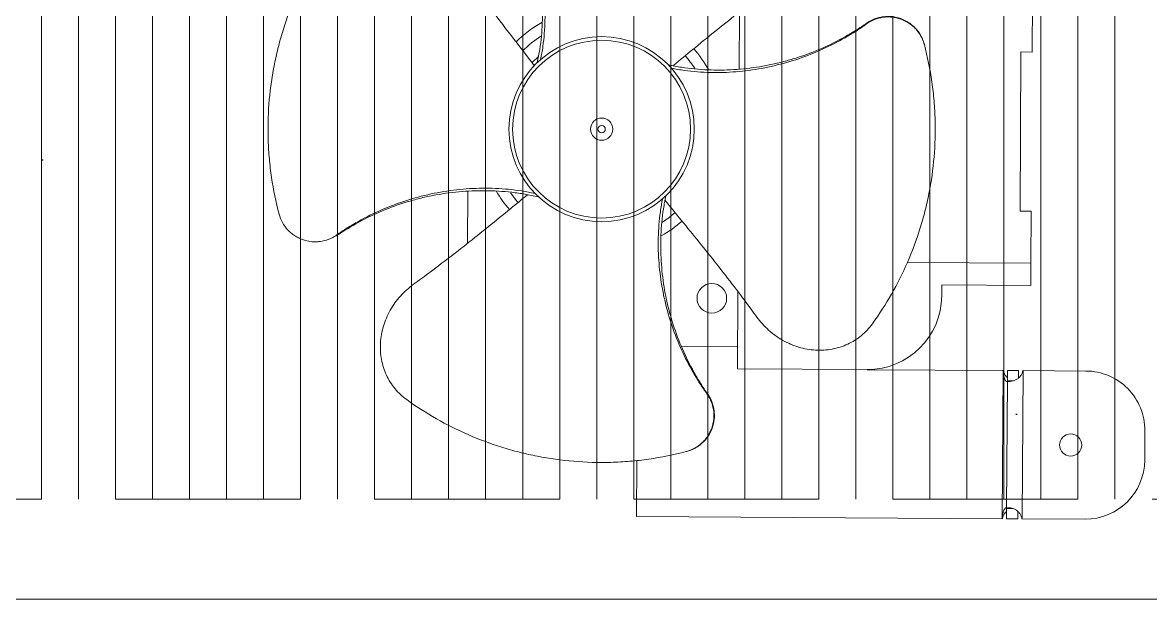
# Model space of a CAD drawing. Header units: millimetres. Extents: x 12325263 to 13848842, y -1463133 to 573208.
# Drawn here: x 12567451.4 to 12567603.7, y -834844.8 to -834764 of the extents above; entities that cross this region are included whole.
import ezdxf
from ezdxf.xclip import XClip

# ---------------------------------------------------------------- set-up
doc = ezdxf.new("R2010")
doc.units = ezdxf.units.MM
doc.header["$LTSCALE"] = 1000
doc.header["$XCLIPFRAME"] = 0
for name, pattern in [('DASH', [0.35, 0.25, -0.1]), ('DASH_2_167774853', [81.6, 40.8, -40.8]), ('HIDDEN', [9.524999999999999, 6.35, -3.175])]:
    doc.linetypes.add(name, pattern=pattern)
for name, color, linetype in [('fur202301', 252, 'Continuous'), ('WALL', 5, 'Continuous'), ('WALL-SHATCH', 8, 'Continuous'), ('建筑-楼板开洞', 251, 'Continuous')]:
    doc.layers.add(name, color=color, linetype=linetype)

# ---------------------------------------------------------------- blocks, each defined once
blk = doc.blocks.new('adgshg13-A$C7F010FC0')
at = {"layer": 'WALL-SHATCH'}
h = blk.add_hatch(color=256, dxfattribs=at)
h.dxf.hatch_style = 1
h.paths.add_polyline_path([(-60384.17120504379, -16880.89509773254), (-763.1647881269455, 197.4793643951416), (12587.61850607395, -13153.30393266678), (12587.61850607395, -157996.0197629929), (-162964.8506313562, -188820.4315237999), (-171262.3814957142, -180522.900662899), (-171262.3814957142, -31310.89849328995), (-150707.1909123659, -10755.70791006088), (-131860.0775495768, -7980.895098209381), (-99162.38149428368, -7980.895098209381), (-99162.38149428368, -4980.895097732544), (-76620.42811572552, -4980.895097732544), (-70107.65229141712, -16880.89509773254)], flags=16)
h.paths.add_polyline_path([(-60091.22944009304, -16380.89510011673), (-646.8769880533218, 646.876989364624), (12987.61850607395, -12987.61850786209), (12987.61850607395, -158331.9049158096), (-163100.5840539932, -189250.3835258484), (-171662.3814958334, -180688.5860877037), (-171662.3814958334, -31145.21306848526), (-150777.8961598873, -10260.7277340889), (-131896.6870943308, -7480.895098209381), (-99562.38149428368, -7480.895098209381), (-99562.38149428368, -4580.895097732544), (-76365.55243730545, -4580.895097732544), (-69907.50581622124, -16380.89510774612)])
blk = doc.blocks.new('A$C4C7A72D3')
at = {"layer": 'WALL', "color": 1}
blk.add_blockref('adgshg13-A$C7F010FC0', (210433.0120974779, 205503.5692701337), dxfattribs=at)
blk = doc.blocks.new('asdgagA$C738B0E02')
at = {"color": 250, "linetype": 'DASH_2_167774853', "lineweight": 0, "ltscale": 0.1}
for p, q in [((56.77200224531407, 100.0000016638369), (56.77200224531407, 1.663836883381009e-06)), ((61.77200224531407, 100.0000016638369), (61.77200224531407, 1.663836883381009e-06)), ((66.77200224531407, 100.0000016638369), (66.77200224531407, 1.663836883381009e-06)), ((71.77200224531407, 100.0000016638369), (71.77200224531407, 1.663836883381009e-06)), ((76.77200224531407, 100.0000016638369), (76.77200224531407, 1.663836883381009e-06)), ((81.77200224531407, 100.0000016638369), (81.77200224531407, 1.663836883381009e-06)), ((86.77200224531407, 100.0000016638369), (86.77200224531407, 1.663836883381009e-06)), ((91.77200224531407, 100.0000016638369), (91.77200224531407, 1.663836883381009e-06)), ((96.77200224531407, 100.0000016638369), (96.77200224531407, 1.663836883381009e-06)), ((101.7720022453141, 100.0000016638369), (101.7720022453141, 1.663836883381009e-06)), ((106.7720022453141, 100.0000016638369), (106.7720022453141, 1.663836883381009e-06)), ((111.7720022453141, 100.0000016638369), (111.7720022453141, 1.663836883381009e-06)), ((116.7720022453141, 100.0000016638369), (116.7720022453141, 1.663836883381009e-06)), ((121.7720022453141, 100.0000016638369), (121.7720022453141, 1.663836883381009e-06)), ((126.7720022453141, 100.0000016638369), (126.7720022453141, 1.663836883381009e-06)), ((131.7720022453141, 100.0000016638369), (131.7720022453141, 1.663836883381009e-06)), ((136.7720022453141, 100.0000016638369), (136.7720022453141, 1.663836883381009e-06)), ((141.7720022453141, 100.0000016638369), (141.7720022453141, 1.663836883381009e-06)), ((146.7720022453141, 100.0000016638369), (146.7720022453141, 1.663836883381009e-06)), ((151.7720022453141, 100.0000016638369), (151.7720022453141, 1.663836883381009e-06)), ((156.7720022453141, 100.0000016638369), (156.7720022453141, 1.663836883381009e-06)), ((161.7720022453141, 100.0000016638369), (161.7720022453141, 1.663836883381009e-06)), ((166.7720022453141, 100.0000016638369), (166.7720022453141, 1.663836883381009e-06)), ((171.7720022453141, 100.0000016638369), (171.7720022453141, 1.663836883381009e-06)), ((176.7720022453141, 100.0000016638369), (176.7720022453141, 1.663836883381009e-06)), ((181.7720022453141, 100.0000016638369), (181.7720022453141, 1.663836883381009e-06)), ((186.7720022453141, 100.0000016638369), (186.7720022453141, 1.663836883381009e-06)), ((191.7720022453141, 100.0000016638369), (191.7720022453141, 1.663836883381009e-06)), ((196.7720022453141, 100.0000016638369), (196.7720022453141, 1.663836883381009e-06)), ((201.7720022453141, 100.0000016638369), (201.7720022453141, 1.663836883381009e-06))]:
    blk.add_line(p, q, dxfattribs=at)
at = {"color": 250, "linetype": 'DASH', "lineweight": 0, "ltscale": 0.1}
blk.add_line((26.77200224531407, 1.663836883381009e-06), (436.7720022453141, 1.663844159338623e-06), dxfattribs=at)
blk = doc.blocks.new('asdgag风机')
at = {"color": 18, "linetype": 'Continuous', "lineweight": 0, "true_color": 0x000000}
for p, q in [((11801.55339568974, 5697.216264381418), (11797.54833372303, 5697.216265872088)), ((11789.53820820692, 5689.206144923257), (11789.53820592547, 5680.715990514444)), ((11809.56351249541, 5680.71598305339), (11809.56351477687, 5689.206137462202)), ((11789.53820592547, 5680.715990514444), (11809.56351249541, 5680.71598305339)), ((11821.09733799213, 5669.668014236597), (11821.09733799213, 5681.683196623278)), ((11821.09733799213, 5681.683196623278), (11824.10113265626, 5681.683196623278)), ((11824.10113265626, 5664.96447163401), (11824.10113265626, 5681.683196623278)), ((11824.10113265626, 5681.683196623278), (11831.10999029187, 5681.683196623278)), ((11831.10999029187, 5681.683196623278), (11831.10999029187, 5680.181299291189)), ((11852.63719595345, 5681.683196623278), (11859.646053589, 5681.683196623278)), ((11852.63719595345, 5681.683196623278), (11852.63719595345, 5680.181299291189)), ((11789.53820560052, 5678.613336619775), (11789.53820569436, 5680.115234389948)), ((11790.91471754191, 5678.613334404334), (11790.91471799822, 5679.482360627143)), ((11808.18700037041, 5679.415597797984), (11808.18699929659, 5678.613331371961)), ((11809.56351263675, 5678.613329159767), (11809.56351226436, 5680.115226928843)), ((11852.63719595345, 5680.181299291189), (11831.10999029187, 5680.181299291189)), ((11789.53820538704, 5678.012573035271), (11809.56351240565, 5678.012573035271)), ((11790.91471754191, 5678.613334404334), (11808.18699929659, 5678.613331371961)), ((11809.56351240565, 5678.012573035271), (11809.56351135629, 5678.021726488216)), ((11821.09733799213, 5669.668014236597), (11819.59543879504, 5669.668014236597)), ((11809.58278742778, 5659.655359139324), (11809.58278742778, 5642.133217381654)), ((11819.99981972713, 5642.133217381654), (11809.58278742778, 5642.133217381654)), ((11812.58658209196, 5634.59438025165), (11812.58658209196, 5642.133217381654)), ((11857.80643982269, 5642.133217381654), (11850.13148831637, 5642.133217381654)), ((11826.33367624222, 5605.587032804207), (11833.33863882101, 5605.587032804207))]:
    blk.add_line(p, q, dxfattribs=at)
at = {"color": 18, "lineweight": 0, "true_color": 0x000000}
for p, q in [((11789.53820538704, 5628.639247120731), (11789.53820538704, 5678.021733962297)), ((11809.56351240565, 5678.012573035271), (11809.56351240565, 5659.655360691035)), ((11789.53820538704, 5628.639247120731), (11797.09827943855, 5628.639247120731))]:
    blk.add_line(p, q, dxfattribs=at)
at = {"color": 18, "linetype": 'Continuous', "lineweight": 0, "true_color": 0x000000, "flags": 128}
for points in [[(11789.53820587699, 5680.683949690396), (11789.53820623055, 5680.687955726746), (11789.53820611782, 5680.691961761946), (11789.53820602272, 5680.695960337192), (11789.53820590999, 5680.699966372443), (11789.53820626355, 5680.703972408791), (11789.53820615087, 5680.707978443993), (11789.53820603814, 5680.711984479244), (11789.53820592547, 5680.715990514444)], [(11809.56351249541, 5680.71598305339), (11809.56351259051, 5680.711984478145), (11809.56351270324, 5680.707978442896), (11809.56351281592, 5680.703972407694), (11809.56351292865, 5680.699966372442), (11809.56351304133, 5680.695960337192), (11809.56351315406, 5680.691954301992), (11809.56351326674, 5680.687948266741), (11809.56351337946, 5680.68394223154)], [(11790.54312427943, 5680.115229568457), (11790.5336612326, 5680.11522965475), (11790.36082914167, 5680.115232784668), (11790.17075320181, 5680.115232590288), (11789.96741753025, 5680.115230997663), (11789.75508506104, 5680.115230589753), (11789.53820569436, 5680.115234389948)], [(11809.56351226436, 5680.115226928843), (11809.34663429639, 5680.115230732381), (11809.134301361, 5680.115230323377), (11808.93096522315, 5680.115228729652), (11808.74088928329, 5680.115228535274), (11808.56805720993, 5680.115224205185), (11808.55628154945, 5680.115226303234)], [(11789.53820538704, 5678.012573035271), (11789.53820547799, 5678.013721879915), (11789.53820512028, 5678.014863263508), (11789.53820521123, 5678.016012108154), (11789.53820531981, 5678.017153492844), (11789.53820542834, 5678.018294877485), (11789.53820505306, 5678.019443721032), (11789.53820516163, 5678.020585105722), (11789.53820525258, 5678.02173395037)], [(11790.91471754191, 5678.613334404334), (11790.81353856843, 5678.613334759698), (11790.68562612303, 5678.613331814491), (11790.53366113876, 5678.613331884572), (11790.36082904778, 5678.613335014494), (11790.17075264173, 5678.613334818964), (11789.96741743636, 5678.613333227488), (11789.75508450096, 5678.613332818481), (11789.53820560052, 5678.613336619775)], [(11809.56351263675, 5678.613329159767), (11809.34663280378, 5678.613332958912), (11809.13429986839, 5678.613332549908), (11808.93096559554, 5678.613330960577), (11808.74088965568, 5678.613330766147), (11808.56805758232, 5678.613326436108), (11808.41609119929, 5678.613326502896), (11808.28817966884, 5678.613331019845), (11808.18699929659, 5678.613331371961)], [(11830.65119046523, 5633.591163017252), (11829.99694774992, 5632.803015953035), (11829.36606605016, 5631.924345419849)], [(11850.80170757163, 5614.137916088224), (11850.82499864959, 5614.159924977281), (11851.6409566242, 5615.005938392247)], [(11831.89124244351, 5612.388291467783), (11832.09064286656, 5612.21403500228), (11833.19404894295, 5611.352758410578)]]:
    blk.add_lwpolyline(points, dxfattribs=at)
at = {"color": 18, "linetype": 'Continuous', "lineweight": 0, "true_color": 0x000000}
for centre, radius in [((11799.55086130373, 5687.203613155766), 1.501898018407106), ((11819.09480651012, 5638.628788433334), 2.002530691209623), ((11841.87359312263, 5623.609808249263), 12.51581682005997), ((11841.87359312263, 5623.609808249263), 12.01518414725757), ((11841.87359312263, 5623.609808249263), 1.501898018407211), ((11841.87359312263, 5623.609808249263), 0.5006326728023988)]:
    blk.add_circle(centre, radius, dxfattribs=at)
for centre, radius, start, end in [((11797.54833117282, 5689.206144407256), 8.01012276483841, 89.99998396874705, 179.9999839686951), ((11801.55339255522, 5689.206143286626), 8.01012276483841, 359.9999839686951, 89.99998396874705), ((11819.59543918293, 5659.655360691035), 10.012653456048, 90, 180), ((11841.87359312263, 5623.609808249263), 16.52087820247915, 48.52913982195294, 60.45195352199714), ((11841.87359312263, 5623.609808249263), 15.01898018407197, 48.36054598782324, 56.66829207323114), ((11841.87359312263, 5623.609808249263), 16.52087820247918, 138.5356785024722, 150.4758794764958), ((11841.87359312263, 5623.609808249263), 15.01898018407197, 314.5350674850347, 326.5420559483891), ((11841.87359312263, 5623.609808249263), 16.52087820247918, 315.2396857779509, 330.4758794764958), ((11841.87359312263, 5623.609808249263), 16.52087820247918, 228.5291398219529, 238.9711771602478)]:
    blk.add_arc(centre, radius, start, end, dxfattribs=at)
for points, knots in [([(11790.9147175419, 5678.613334404319), (11790.9518909939, 5678.633452999348), (11791.02182753373, 5678.671303262021), (11791.04374306954, 5678.94850645017), (11790.99174794232, 5679.298700804376), (11790.8600732796, 5679.675071722864), (11790.64662986514, 5680.029107661727), (11790.34977260281, 5680.32754726017), (11789.97447971365, 5680.557865059129), (11789.68771132395, 5680.640742104777), (11789.53820587699, 5680.683949690403)], [0, 0, 0, 0, 0.1686669187015281, 0.3173227140188911, 0.4482842833826447, 0.564955949199306, 0.6721365198576831, 0.7759709547921386, 0.8832034361540037, 1, 1, 1, 1]), ([(11809.56351337946, 5680.68394223152), (11809.41924238603, 5680.645699214982), (11809.1415941314, 5680.572100866887), (11808.77689802473, 5680.350963405887), (11808.48720077659, 5680.056926614872), (11808.27682216256, 5679.702523502853), (11808.14336357412, 5679.320924242977), (11808.08467997059, 5678.96159701353), (11808.09539712246, 5678.674038579619), (11808.15519612571, 5678.634408182817), (11808.1869992966, 5678.613331371939)], [0, 0, 0, 0, 0.1123680534436732, 0.2162513279611198, 0.3181784919326225, 0.4250218899363902, 0.5427749253114494, 0.6759476503946887, 0.8276577920501036, 1, 1, 1, 1]), ([(11789.5382054179, 5678.044621319313), (11789.68300047634, 5678.086158278986), (11789.96160457172, 5678.166080668595), (11790.30363309683, 5678.367938862534), (11790.46077253395, 5678.541273993656), (11790.52610178749, 5678.613336455742)], [0, 0, 0, 0, 0.3873406210487911, 0.7452925844872877, 1, 1, 1, 1]), ([(11789.53820525259, 5678.021733950384), (11789.79979917859, 5678.044910503199), (11790.23554936091, 5678.083516854917), (11790.72679189427, 5678.234133718201), (11790.93237356289, 5678.38535455989), (11790.98949957377, 5678.458431474175), (11791.0109760271, 5678.502087047455), (11791.01134576139, 5678.523180996384), (11791.01148337491, 5678.531032073758)], [0, 0, 0, 0, 0.4613101581974454, 0.76842757251514, 0.8770714394724557, 0.9252216404454998, 0.9721678151032506, 1, 1, 1, 1]), ([(11808.08050287521, 5678.532915009026), (11808.08031741916, 5678.526584911579), (11808.07976453102, 5678.50771340045), (11808.09962470099, 5678.467275733094), (11808.15540587655, 5678.396807728357), (11808.36227793863, 5678.248264211865), (11808.85722680813, 5678.094948363657), (11809.29812568196, 5678.049239530709), (11809.56351135631, 5678.021726488205)], [0, 0, 0, 0, 0.0230220213040075, 0.0686340668587452, 0.1157112762312738, 0.2233074328033738, 0.5324935196148024, 1, 1, 1, 1]), ([(11808.60765167663, 5678.613330194677), (11808.65964522296, 5678.555895632608), (11808.8058393239, 5678.394402625127), (11809.1339271268, 5678.191179330981), (11809.41659701921, 5678.094738102614), (11809.56351152162, 5678.044613857134)], [0, 0, 0, 0, 0.2095348388286903, 0.5891646088140207, 1, 1, 1, 1]), ([(11815.75762982662, 5660.326076483451), (11818.3645001179, 5662.180320722277), (11821.13573759119, 5663.739088798628), (11825.55645316634, 5665.638980438976), (11827.07426763787, 5666.198407513188), (11829.4219665383, 5666.919796933902), (11830.21784532352, 5667.140939423665), (11831.82787430512, 5667.540428225755), (11832.63686801916, 5667.717580224418), (11835.07557977019, 5668.181704054665), (11836.7165404082, 5668.401493753197), (11840.03058459401, 5668.65970949828), (11841.70414311938, 5668.698143176409), (11844.23888252866, 5668.612563608465), (11845.08786776677, 5668.560115852093), (11846.79414219964, 5668.405454375397), (11847.65396396372, 5668.302723032257), (11850.20901203599, 5667.922497077731), (11851.8897056567, 5667.572871520094), (11853.54736179098, 5667.128206852636)], [0, 0, 0, 0, 0.2500000000000001, 0.2500000000000001, 0.3749999999999999, 0.3749999999999999, 0.4375, 0.4375, 0.5, 0.5, 0.625, 0.625, 0.7499999999999999, 0.7499999999999999, 0.8125, 0.8125, 0.875, 0.875, 1, 1, 1, 1]), ([(11856.31429853321, 5659.317514846385), (11856.55095014302, 5659.64469854414), (11856.74395361931, 5659.994086985378), (11857.04535018031, 5660.735728999034), (11857.15293912421, 5661.131003984982), (11857.24024182896, 5661.726386096788), (11857.2575134384, 5661.926434148629), (11857.26803973205, 5662.329752184571), (11857.26111472648, 5662.534441449951), (11857.20359005663, 5663.141315662577), (11857.11769977417, 5663.535816949543), (11856.91731854331, 5664.112435126689), (11856.83784919919, 5664.303077824702), (11856.65841052776, 5664.669200585407), (11856.55821429757, 5664.845738170365), (11856.33714631021, 5665.18594339045), (11856.21627595956, 5665.349611887154), (11855.95320447502, 5665.663675919639), (11855.81112036186, 5665.813589693318), (11855.36472300651, 5666.230652885533), (11855.03697448339, 5666.470151202639), (11854.31927632232, 5666.869569335906), (11853.94206140109, 5667.022329060948), (11853.54736179098, 5667.128206852636)], [0, 0, 0, 0, 0.1249999999999994, 0.1249999999999994, 0.2499999999999988, 0.2499999999999988, 0.3124999999999995, 0.3124999999999995, 0.3750000000000003, 0.3750000000000003, 0.5000000000000017, 0.5000000000000017, 0.5625000000000013, 0.5625000000000013, 0.625000000000001, 0.625000000000001, 0.6875000000000008, 0.6875000000000008, 0.7500000000000004, 0.7500000000000004, 0.8750000000000001, 0.8750000000000001, 1, 1, 1, 1]), ([(11853.54736179098, 5667.128206852636), (11853.54754572813, 5667.128157511672), (11853.54772970581, 5667.128108158588), (11853.54791372401, 5667.128058793381), (11853.55728222635, 5667.125545574246), (11853.56675576321, 5667.123000935715), (11853.57633418477, 5667.120424695791), (11853.58591272022, 5667.11784842523), (11853.59559614587, 5667.115240551719), (11853.60538431758, 5667.112600887003), (11853.61109610248, 5667.111060538356), (11853.61684355627, 5667.109509363883), (11853.62262665122, 5667.107947325187)], [0, 0, 0, 0, 1.15259193452e-05, 1.15259193452e-05, 1.15259193452e-05, 0.0005983190753311, 0.0005983190753311, 0.0005983190753311, 0.001185119209417, 0.001185119209417, 0.001185119209417, 0.0015275402350213, 0.0015275402350213, 0.0015275402350213, 0.0015275402350213]), ([(11853.62262665122, 5667.107947325187), (11854.01461085412, 5667.002070714363), (11854.3868415839, 5666.85061851421), (11854.91624066708, 5666.556781141322), (11855.08895166155, 5666.446741684348), (11855.41796870025, 5666.207581042977), (11855.72994445214, 5665.950318113985), (11856.00875176147, 5665.657828650881), (11856.27069091669, 5665.347427990219), (11856.39355813765, 5665.182486501853), (11856.72680394695, 5664.673715837705), (11856.90590136463, 5664.31253218737), (11857.17738662243, 5663.545817023185), (11857.26547654098, 5663.1505956254), (11857.34667334938, 5662.352099565323), (11857.33908652641, 5661.942998365339), (11857.25700961807, 5661.350060841381), (11857.21805157062, 5661.154711815349), (11857.11686768082, 5660.768626712173), (11857.05418796706, 5660.576816690355), (11856.83322154992, 5660.017288255673), (11856.64382724138, 5659.666864505134), (11856.41205684001, 5659.33928584109)], [0, 0, 0, 0, 0.1249999999999989, 0.1249999999999989, 0.1874999999999983, 0.1874999999999983, 0.2499999999999978, 0.3124999999999972, 0.3124999999999972, 0.3749999999999967, 0.3749999999999967, 0.4999999999999973, 0.4999999999999973, 0.6249999999999979, 0.6249999999999979, 0.7499999999999987, 0.7499999999999987, 0.812499999999999, 0.812499999999999, 0.8749999999999993, 0.8749999999999993, 1, 1, 1, 1]), ([(11815.75762982662, 5660.32607648345), (11815.16372709559, 5659.903638619502), (11814.63680703034, 5659.413860702882), (11813.94409250161, 5658.581972148319), (11813.72872870329, 5658.286838269894), (11813.33670050701, 5657.669011707829), (11813.16173148029, 5657.349434641159), (11812.8526585241, 5656.689682941018), (11812.71855736935, 5656.34950652896), (11812.49173775862, 5655.648397964716), (11812.39861383719, 5655.284950123434), (11812.18831859808, 5654.1829221875), (11812.13824884872, 5653.435656743222), (11812.1973581653, 5652.296347338281), (11812.24023779387, 5651.911181998227), (11812.37000355791, 5651.153037987147), (11812.45669691072, 5650.778520355765), (11812.67283301386, 5650.038418317317), (11812.80227598059, 5649.672834187851), (11813.10481566856, 5648.950773181166), (11813.27860141579, 5648.593738265892), (11813.85202577523, 5647.564585084374), (11814.30659414065, 5646.924117560883), (11815.09740277172, 5646.031929887206), (11815.37839457359, 5645.74750422256), (11815.96537519914, 5645.213666938311), (11816.27261808908, 5644.962793267767), (11816.59367129807, 5644.72806363754)], [0, 0, 0, 0, 0.1249999999999998, 0.1249999999999998, 0.1874999999999998, 0.1874999999999998, 0.2499999999999997, 0.2499999999999997, 0.3124999999999997, 0.3124999999999997, 0.3749999999999996, 0.3749999999999996, 0.5, 0.5, 0.5624999999999999, 0.5624999999999999, 0.6249999999999998, 0.6249999999999998, 0.6874999999999998, 0.6874999999999998, 0.7499999999999997, 0.7499999999999997, 0.8749999999999997, 0.8749999999999997, 0.9375, 0.9375, 1, 1, 1, 1]), ([(11856.31429853321, 5659.317514846385), (11855.97784037509, 5658.852343177337), (11855.65182360773, 5658.377935543241), (11855.02123176821, 5657.410094970148), (11854.71638653385, 5656.916390204913), (11853.84365347354, 5655.422656613696), (11853.31350016095, 5654.405172876292), (11851.87950015252, 5651.286405587285), (11851.12225198364, 5649.123195434659), (11850.44215066081, 5646.30297666456), (11850.31872368294, 5645.732550249102), (11850.10170190569, 5644.591587518915), (11850.00832686694, 5644.019680050848), (11849.77133707582, 5642.299737760534), (11849.66950810975, 5641.147628017114), (11849.58734905881, 5638.830469407319), (11849.60548906653, 5637.665560666925), (11849.73501413775, 5635.906335623828), (11849.79278082423, 5635.318202765404), (11849.94492411906, 5634.148735026869), (11850.04405223811, 5633.566757226355), (11850.16289235644, 5632.987078048387)], [0, 0, 0, 0, 0.0625, 0.0625, 0.125, 0.125, 0.2500000000000001, 0.2500000000000001, 0.5000000000000001, 0.5000000000000001, 0.5625000000000001, 0.5625000000000001, 0.6250000000000001, 0.6250000000000001, 0.7500000000000002, 0.7500000000000002, 0.8750000000000002, 0.8750000000000002, 0.9375, 0.9375, 1, 1, 1, 1]), ([(11850.61113348556, 5632.570894069592), (11850.55170306036, 5632.864271776432), (11850.49243005713, 5633.157609519772), (11850.38329946643, 5633.745405173917), (11850.33414255157, 5634.039954227474), (11850.20281544499, 5634.925553529813), (11850.13627939966, 5635.518488384038), (11850.0292002926, 5636.707421103327), (11849.99093955139, 5637.301602794975), (11849.94806258339, 5638.484111508884), (11849.94256746429, 5639.073331162363), (11849.97060416829, 5640.835526038847), (11850.05082845756, 5642.002816323166), (11850.3254823424, 5644.324561301944), (11850.52221351516, 5645.478759729973), (11850.90485425535, 5647.200829121995), (11851.04669048737, 5647.773835055121), (11851.35702786604, 5648.904836177806), (11851.52607985834, 5649.464168254395), (11852.07459775865, 5651.123939489957), (11852.49358251394, 5652.206982138221), (11853.43291519855, 5654.329064295248), (11853.95621275601, 5655.366792936228), (11854.82086466336, 5656.889127066457), (11855.12318710967, 5657.392018009842), (11855.75108282014, 5658.380167245605), (11856.07612825689, 5658.86449252919), (11856.41205684001, 5659.33928584109)], [0, 0, 0, 0, 0.03125, 0.03125, 0.0625, 0.0625, 0.1250000000000001, 0.1250000000000001, 0.1875000000000001, 0.1875000000000001, 0.2500000000000002, 0.2500000000000002, 0.3750000000000002, 0.3750000000000002, 0.5000000000000003, 0.5000000000000003, 0.5625000000000001, 0.5625000000000001, 0.625, 0.625, 0.7499999999999997, 0.7499999999999997, 0.8749999999999994, 0.8749999999999994, 0.9374999999999998, 0.9374999999999998, 1, 1, 1, 1]), ([(11856.41205684001, 5659.33928584109), (11856.39120888961, 5659.334788516731), (11856.37059353302, 5659.330251527328), (11856.35021125121, 5659.325674966539), (11856.3455579056, 5659.324630121841), (11856.34091670821, 5659.323583214454), (11856.336287665, 5659.322534245395), (11856.32892721744, 5659.320866323666), (11856.32159749868, 5659.31919318936), (11856.31429853321, 5659.317514846385)], [0, 0, 0, 0, 0.0009529818474342, 0.0009529818474342, 0.0009529818474342, 0.0011705508504887, 0.0011705508504887, 0.0011705508504887, 0.001516498209557, 0.001516498209557, 0.001516498209557, 0.001516498209557]), ([(11850.54063619369, 5633.257109447032), (11851.26035493511, 5634.120013171769), (11853.61302206391, 5636.940733422154), (11857.55300300459, 5641.757069768279), (11860.95926332, 5646.123522906509), (11862.72892537692, 5648.531909782785), (11862.99184859711, 5648.889729983823)], [0, 0, 0, 0, 0.1684130252952762, 0.5505203156048141, 0.9332196531143134, 1, 1, 1, 1]), ([(11832.2802016738, 5632.231975641211), (11831.39935027036, 5632.96668375001), (11828.5607021877, 5635.33436773873), (11823.72635098415, 5639.289244981563), (11819.35987781752, 5642.695477549019), (11816.9514915053, 5644.465140387405), (11816.59367138807, 5644.728063723701)], [0, 0, 0, 0, 0.1713172214704214, 0.552090057820521, 0.9334528737321196, 1, 1, 1, 1]), ([(11806.1658865255, 5638.0505136598), (11805.83870282775, 5638.287165269603), (11805.48931438651, 5638.480168745896), (11804.74767237285, 5638.781565306898), (11804.35239738691, 5638.889154250802), (11803.7570152751, 5638.976456955548), (11803.55696722326, 5638.993728564992), (11803.15364918732, 5639.004254858641), (11802.94895992194, 5638.997329853069), (11802.34208570931, 5638.939805183221), (11801.94758442235, 5638.853914900763), (11801.3709662452, 5638.653533669894), (11801.18032354719, 5638.57406432578), (11800.81420078648, 5638.39462565435), (11800.63766320152, 5638.294429424158), (11800.29745798144, 5638.073361436797), (11800.13378948473, 5637.952491086147), (11799.81972545225, 5637.689419601611), (11799.66981167857, 5637.547335488447), (11799.25274848635, 5637.100938133095), (11799.01325016925, 5636.773189609978), (11798.61383203598, 5636.055491448911), (11798.46107231094, 5635.67827652768), (11798.35519451925, 5635.283576917571)], [0, 0, 0, 0, 0.1250000000000002, 0.1250000000000002, 0.2500000000000003, 0.2500000000000003, 0.3124999999999993, 0.3124999999999993, 0.3749999999999984, 0.3749999999999984, 0.4999999999999966, 0.4999999999999966, 0.5624999999999968, 0.5624999999999968, 0.6249999999999969, 0.6249999999999969, 0.6874999999999971, 0.6874999999999971, 0.7499999999999973, 0.7499999999999973, 0.8749999999999987, 0.8749999999999987, 1, 1, 1, 1]), ([(11798.3754540467, 5635.358841777808), (11798.48133065753, 5635.750825980705), (11798.63278285768, 5636.12305671049), (11798.92662023057, 5636.652455793673), (11799.03665968754, 5636.825166788141), (11799.27582032891, 5637.154183826839), (11799.5330832579, 5637.466159578734), (11799.82557272101, 5637.74496688806), (11800.13597338167, 5638.006906043275), (11800.30091487003, 5638.129773264236), (11800.80968553418, 5638.463019073542), (11801.17086918452, 5638.642116491222), (11801.9375843487, 5638.91360174902), (11802.33280574649, 5639.00169166757), (11803.13130180656, 5639.082888475966), (11803.54040300655, 5639.075301652997), (11804.13334053051, 5638.99322474466), (11804.32868955654, 5638.954266697207), (11804.71477465971, 5638.853082807404), (11804.90658468153, 5638.790403093648), (11805.46611311622, 5638.569436676515), (11805.81653686675, 5638.380042367971), (11806.1441155308, 5638.148271966595)], [0, 0, 0, 0, 0.1249999999999989, 0.1249999999999989, 0.1874999999999983, 0.1874999999999983, 0.2499999999999978, 0.3124999999999973, 0.3124999999999973, 0.3749999999999967, 0.3749999999999967, 0.4999999999999974, 0.4999999999999974, 0.6249999999999981, 0.6249999999999981, 0.7499999999999987, 0.7499999999999987, 0.812499999999999, 0.812499999999999, 0.8749999999999993, 0.8749999999999993, 1, 1, 1, 1]), ([(11806.1441155308, 5638.148271966595), (11806.14861285516, 5638.127424016204), (11806.15314984456, 5638.10680865961), (11806.15772640535, 5638.086426377802), (11806.15877123941, 5638.081773079564), (11806.15981813612, 5638.077131929293), (11806.16086709446, 5638.072502932965), (11806.1625350268, 5638.065142437891), (11806.16420817178, 5638.057812671999), (11806.1658865255, 5638.0505136598)], [0, 0, 0, 0, 0.0009529818474342, 0.0009529818474342, 0.0009529818474342, 0.0011705486355472, 0.0011705486355472, 0.0011705486355472, 0.0015164982095571, 0.0015164982095571, 0.0015164982095571, 0.0015164982095571]), ([(11806.1441155308, 5638.148271966595), (11806.61996981041, 5637.811592721308), (11807.10542459764, 5637.485827506534), (11808.09597854467, 5636.856561435548), (11808.59974593908, 5636.553837823182), (11810.12441082045, 5635.688267193493), (11811.16318176464, 5635.16484978297), (11813.28614045737, 5634.225863253603), (11814.36904499505, 5633.807314795686), (11816.58047894686, 5633.077149301013), (11817.7101014918, 5632.768059961194), (11820.01556079982, 5632.2562149708), (11821.17597595704, 5632.059042541139), (11823.50085455009, 5631.785283775693), (11824.6671278161, 5631.705990767241), (11827.00887723649, 5631.66978461054), (11828.18431423873, 5631.712297583983), (11829.95567544852, 5631.8715783691), (11830.54731195349, 5631.937647152707), (11831.43755446667, 5632.069396031542), (11831.73365294879, 5632.118742882795), (11832.32384063943, 5632.228248626828), (11832.61816472258, 5632.287722729683), (11832.9125073023, 5632.347348612153)], [0, 0, 0, 0, 0.0625000000000001, 0.0625000000000001, 0.1250000000000002, 0.1250000000000002, 0.2500000000000006, 0.2500000000000006, 0.3750000000000006, 0.3750000000000006, 0.5000000000000006, 0.5000000000000006, 0.6250000000000006, 0.6250000000000006, 0.7500000000000006, 0.7500000000000006, 0.8750000000000006, 0.8750000000000006, 0.9375000000000004, 0.9375000000000004, 0.9687500000000002, 0.9687500000000002, 1, 1, 1, 1]), ([(11806.1658865255, 5638.0505136598), (11806.63105819455, 5637.714055501676), (11807.10546582865, 5637.388038734318), (11808.07330640174, 5636.757446894796), (11808.56701116698, 5636.452601660438), (11810.06074475819, 5635.579868600134), (11811.0782284956, 5635.049715287538), (11814.1969957846, 5633.615715279115), (11816.36020593723, 5632.858467110228), (11819.18042470733, 5632.178365787395), (11819.75085112279, 5632.054938809529), (11820.89181385297, 5631.837917032275), (11821.46372132104, 5631.744541993532), (11823.18366361135, 5631.507552202407), (11824.33577335477, 5631.405723236336), (11826.65293196457, 5631.323564185397), (11827.81784070496, 5631.341704193117), (11829.57706574806, 5631.471229264338), (11830.16519860648, 5631.52899595082), (11831.33466634502, 5631.681139245649), (11831.91664414553, 5631.780267364695), (11832.4963233235, 5631.899107483026)], [0, 0, 0, 0, 0.0624999999999999, 0.0624999999999999, 0.1249999999999999, 0.1249999999999999, 0.2499999999999997, 0.2499999999999997, 0.4999999999999999, 0.4999999999999999, 0.5624999999999999, 0.5624999999999999, 0.625, 0.625, 0.75, 0.75, 0.8750000000000001, 0.8750000000000001, 0.9375, 0.9375, 1, 1, 1, 1]), ([(11805.15732488844, 5597.493844953215), (11803.30308037898, 5600.100715624963), (11801.74431229809, 5602.87195327486), (11799.84442079728, 5607.292668650116), (11799.28499379468, 5608.810482976809), (11798.56360448424, 5611.158181512345), (11798.34246208438, 5611.954059930716), (11797.94297319487, 5613.564089205944), (11797.76582116683, 5614.373083044078), (11797.30169727895, 5616.811795097718), (11797.0819075826, 5618.452755845336), (11796.82369185976, 5621.766800050986), (11796.78525820212, 5623.440358485722), (11796.87083776207, 5625.975097593586), (11796.92328550925, 5626.824082703604), (11797.07794694409, 5628.530356821509), (11797.18067826914, 5629.390178563347), (11797.56090425407, 5631.945226999656), (11797.91052984337, 5633.625920751866), (11798.35519451925, 5635.283576917571)], [0, 0, 0, 0, 0.2499999999999997, 0.2499999999999997, 0.3749999999999996, 0.3749999999999996, 0.4374999999999995, 0.4374999999999995, 0.4999999999999994, 0.4999999999999994, 0.6249999999999996, 0.6249999999999996, 0.7499999999999996, 0.7499999999999996, 0.8124999999999997, 0.8124999999999997, 0.8749999999999997, 0.8749999999999997, 1, 1, 1, 1]), ([(11798.35519451925, 5635.283576917571), (11798.35524386977, 5635.283760890344), (11798.35529323242, 5635.283944903656), (11798.35534260719, 5635.28412895751), (11798.35785582656, 5635.293497460658), (11798.36040046533, 5635.302970998315), (11798.3629767055, 5635.312549420665), (11798.3655529763, 5635.322127956924), (11798.36816085005, 5635.331811383367), (11798.37080051501, 5635.341599555879), (11798.37234085376, 5635.347311304005), (11798.37389201819, 5635.353058720557), (11798.3754540467, 5635.358841777808)], [0, 0, 0, 0, 1.15281515433e-05, 1.15281515433e-05, 1.15281515433e-05, 0.0005983213075549, 0.0005983213075549, 0.0005983213075549, 0.0011851214416672, 0.0011851214416672, 0.0011851214416672, 0.001527540235021, 0.001527540235021, 0.001527540235021, 0.001527540235021]), ([(11827.23356936006, 5587.858696960803), (11827.90669695346, 5588.831817717246), (11828.53682002048, 5589.849327749308), (11829.67989805372, 5591.92280641851), (11830.19590431068, 5592.982549974289), (11831.11693153537, 5595.148559897133), (11831.52541323788, 5596.25334162639), (11832.05270408855, 5597.94683781493), (11832.21447145664, 5598.517288322335), (11832.50884485377, 5599.670704059292), (11832.64246513096, 5600.254859359382), (11833.0000345622, 5602.013910741636), (11833.17591492616, 5603.190583708163), (11833.40758264542, 5605.552372698103), (11833.46441571474, 5606.737413115238), (11833.45556450235, 5609.117246536161), (11833.38869716826, 5610.312122093252), (11833.19982782426, 5612.112711383859), (11833.12323284639, 5612.715809756592), (11832.92352168903, 5613.913661816895), (11832.80259769955, 5614.509293864569), (11832.68995975289, 5615.106482499676)], [0, 0, 0, 0, 0.1250000000000001, 0.1250000000000001, 0.2500000000000002, 0.2500000000000002, 0.3750000000000003, 0.3750000000000003, 0.4375000000000003, 0.4375000000000003, 0.5000000000000002, 0.5000000000000002, 0.6250000000000001, 0.6250000000000001, 0.75, 0.75, 0.875, 0.875, 0.9375, 0.9375, 1, 1, 1, 1]), ([(11877.6030707145, 5609.071344531882), (11877.12721643489, 5609.40802377717), (11876.64176164766, 5609.733788991944), (11875.65120770063, 5610.36305506293), (11875.14744030622, 5610.665778675295), (11873.62277542485, 5611.531349304985), (11872.58400448066, 5612.054766715507), (11870.46104578793, 5612.993753244875), (11869.37814125025, 5613.412301702792), (11867.16670729844, 5614.142467197464), (11866.0370847535, 5614.451556537284), (11863.73162544548, 5614.963401527677), (11862.57121028826, 5615.160573957339), (11860.24633169521, 5615.434332722785), (11859.0800584292, 5615.513625731236), (11856.73830900881, 5615.549831887937), (11855.56287200657, 5615.507318914495), (11853.79151079679, 5615.348038129378), (11853.19987429181, 5615.281969345771), (11852.30963177863, 5615.150220466936), (11852.01353329651, 5615.100873615682), (11851.42334560587, 5614.991367871649), (11851.12902152272, 5614.931893768795), (11850.834678943, 5614.872267886325)], [0, 0, 0, 0, 0.0625, 0.0625, 0.125, 0.125, 0.2500000000000001, 0.2500000000000001, 0.3750000000000001, 0.3750000000000001, 0.5000000000000002, 0.5000000000000002, 0.6250000000000002, 0.6250000000000002, 0.7500000000000002, 0.7500000000000002, 0.8750000000000002, 0.8750000000000002, 0.9375000000000002, 0.9375000000000002, 0.96875, 0.96875, 1, 1, 1, 1]), ([(11877.5812997198, 5609.169102838678), (11877.11612805075, 5609.505560996802), (11876.64172041665, 5609.83157776416), (11875.67387984356, 5610.462169603682), (11875.18017507832, 5610.76701483804), (11873.68644148711, 5611.639747898344), (11872.6689577497, 5612.16990121094), (11869.5501904607, 5613.603901219363), (11867.38698030807, 5614.36114938825), (11864.56676153797, 5615.041250711083), (11863.99633512251, 5615.164677688949), (11862.85537239233, 5615.381699466203), (11862.28346492426, 5615.475074504946), (11860.56352263394, 5615.712064296071), (11859.41141289052, 5615.813893262142), (11857.09425428073, 5615.896052313081), (11855.92934554033, 5615.877912305359), (11854.17012049724, 5615.74838723414), (11853.58198763881, 5615.690620547661), (11852.41251990028, 5615.538477252829), (11851.83054209976, 5615.43934913378), (11851.2508629218, 5615.320509015448)], [0, 0, 0, 0, 0.0625, 0.0625, 0.1249999999999999, 0.1249999999999999, 0.2499999999999999, 0.2499999999999999, 0.5000000000000002, 0.5000000000000002, 0.5625000000000002, 0.5625000000000002, 0.6250000000000001, 0.6250000000000001, 0.7500000000000001, 0.7500000000000001, 0.875, 0.875, 0.9375, 0.9375, 1, 1, 1, 1]), ([(11832.94501895067, 5613.648326010439), (11832.31264986531, 5612.890024697809), (11830.04750054294, 5610.1737854884), (11826.19434760976, 5605.462428085173), (11822.78791743068, 5601.0960975581), (11821.01826015763, 5598.687707228728), (11820.75533764819, 5598.329886514655)], [0, 0, 0, 0, 0.1510741912079894, 0.5411485314013622, 0.931827263153716, 1, 1, 1, 1]), ([(11827.3349626463, 5587.879999868955), (11827.67163067104, 5588.355918138339), (11827.99734919485, 5588.841470039304), (11828.62676789505, 5589.831999231211), (11828.9294928603, 5590.335773035314), (11829.79499713587, 5591.860504257262), (11830.31847358018, 5592.899287796508), (11831.25755372428, 5595.022306865778), (11831.67633065033, 5596.105174684955), (11832.40604199468, 5598.316954340344), (11832.71525091173, 5599.446613279313), (11833.22732214864, 5601.752174781042), (11833.42440075749, 5602.912431351569), (11833.69820188493, 5605.237233697884), (11833.77744205884, 5606.403490215651), (11833.81364197323, 5608.74523615509), (11833.7714738469, 5609.920666666991), (11833.61179375134, 5611.692107161667), (11833.54574991163, 5612.283763769683), (11833.37062012866, 5613.470775788537), (11833.25529104026, 5614.060103835163), (11833.13605275974, 5614.648722428885)], [0, 0, 0, 0, 0.0625000000000002, 0.0625000000000002, 0.1250000000000004, 0.1250000000000004, 0.2500000000000003, 0.2500000000000003, 0.3750000000000003, 0.3750000000000003, 0.5000000000000002, 0.5000000000000002, 0.6250000000000001, 0.6250000000000001, 0.75, 0.75, 0.8749999999999999, 0.8749999999999999, 0.9375, 0.9375, 1, 1, 1, 1]), ([(11850.40937405826, 5614.456332707534), (11851.75177709063, 5613.425554015197), (11853.08808721024, 5612.388212479501), (11855.754338549, 5610.307478071129), (11857.08480444238, 5609.264776218804), (11859.75160303087, 5607.188748767922), (11861.088580634, 5606.156404371557), (11863.78096340865, 5604.121590028434), (11865.13643809779, 5603.118848407206), (11866.50413320152, 5602.134684467497)], [0, 0, 0, 0, 0.2500000000000002, 0.2500000000000002, 0.5000000000000004, 0.5000000000000004, 0.7500000000000002, 0.7500000000000002, 1, 1, 1, 1]), ([(11805.15732488844, 5597.493844953213), (11805.57976275239, 5596.899942222184), (11806.06954066901, 5596.373022156931), (11806.90142922357, 5595.680307628201), (11807.19656310199, 5595.464943829877), (11807.81438966406, 5595.072915633599), (11808.13396673073, 5594.897946606876), (11808.79371843087, 5594.588873650692), (11809.13389484293, 5594.454772495935), (11809.83500340717, 5594.227952885211), (11810.19845124846, 5594.134828963782), (11811.30047918439, 5593.924533724672), (11812.04774462867, 5593.874463975311), (11813.18705403361, 5593.933573291892), (11813.57221937366, 5593.976452920461), (11814.33036338474, 5594.106218684494), (11814.70488101612, 5594.192912037306), (11815.44498305457, 5594.409048140448), (11815.81056718404, 5594.53849110718), (11816.53262819072, 5594.841030795145), (11816.889663106, 5595.014816542377), (11817.91881628751, 5595.588240901818), (11818.55928381101, 5596.042809267233), (11819.45147148468, 5596.833617898308), (11819.73589714933, 5597.11460970018), (11820.26973443358, 5597.701590325726), (11820.52060810412, 5598.00883321567), (11820.75533773435, 5598.329886424654)], [0, 0, 0, 0, 0.1250000000000005, 0.1250000000000005, 0.187500000000001, 0.187500000000001, 0.2500000000000014, 0.2500000000000014, 0.3125000000000019, 0.3125000000000019, 0.3750000000000024, 0.3750000000000024, 0.5000000000000022, 0.5000000000000022, 0.5625000000000019, 0.5625000000000019, 0.6250000000000016, 0.6250000000000016, 0.6875000000000013, 0.6875000000000013, 0.750000000000001, 0.750000000000001, 0.8750000000000004, 0.8750000000000004, 0.9375000000000004, 0.9375000000000004, 1, 1, 1, 1]), ([(11827.3349626463, 5587.879999868955), (11827.10317869775, 5587.552347084742), (11826.91473737092, 5587.203190561777), (11826.62184410685, 5586.463382049446), (11826.51813979029, 5586.069570190928), (11826.43579858079, 5585.477039263364), (11826.42005302662, 5585.278079638028), (11826.41228908031, 5584.87722228679), (11826.4204429623, 5584.673954647208), (11826.4812286887, 5584.070692739183), (11826.56868036402, 5583.678976556148), (11826.7702168414, 5583.107044744844), (11826.84991926551, 5582.917897748435), (11827.0296941312, 5582.554341011069), (11827.12988167636, 5582.379126886437), (11827.35053339031, 5582.041616832441), (11827.47099661034, 5581.879320311292), (11827.73277945634, 5581.568010334244), (11827.87439833272, 5581.4190153634), (11828.31889227347, 5581.004709015495), (11828.64467161069, 5580.766982553048), (11829.35654428362, 5580.370399028539), (11829.73254994741, 5580.217551985516), (11830.12462898817, 5580.111650429712)], [0, 0, 0, 0, 0.1249999999999998, 0.1249999999999998, 0.2499999999999997, 0.2499999999999997, 0.3124999999999997, 0.3124999999999997, 0.3749999999999997, 0.3749999999999997, 0.4999999999999998, 0.4999999999999998, 0.5624999999999997, 0.5624999999999997, 0.6249999999999996, 0.6249999999999996, 0.6874999999999996, 0.6874999999999996, 0.7499999999999994, 0.7499999999999994, 0.8749999999999997, 0.8749999999999997, 1, 1, 1, 1]), ([(11827.23356936006, 5587.858696960803), (11827.25517682325, 5587.863089743867), (11827.27655544337, 5587.86752736477), (11827.29770385784, 5587.872008519593), (11827.3027015369, 5587.873067481893), (11827.30768636065, 5587.874128875682), (11827.31265831116, 5587.875192684258), (11827.32012211981, 5587.876789655833), (11827.32755691837, 5587.878392069299), (11827.3349626463, 5587.879999868955)], [0, 0, 0, 0, 0.0009530137221924, 0.0009530137221924, 0.0009530137221924, 0.0011782247189512, 0.0011782247189512, 0.0011782247189512, 0.001516307693212, 0.001516307693212, 0.001516307693212, 0.001516307693212]), ([(11867.28088534815, 5586.399629619005), (11864.69511060826, 5584.634049961391), (11861.95404941835, 5583.152434964535), (11857.59152869969, 5581.354058762619), (11856.09529146763, 5580.826037222183), (11853.7833732927, 5580.147985956298), (11852.99947779976, 5579.940561796253), (11851.41738635324, 5579.567732839561), (11850.62269447567, 5579.403034607905), (11848.22787921266, 5578.973703876715), (11846.61748698702, 5578.773693942499), (11843.36721406095, 5578.548175216069), (11841.72685710126, 5578.522662850097), (11839.24394693621, 5578.622043992673), (11838.41257840626, 5578.67815828352), (11836.74224910528, 5578.83815315269), (11835.90029483788, 5578.942584875984), (11833.39577102754, 5579.325415943974), (11831.74872837372, 5579.672977014832), (11830.12462898818, 5580.111650429708)], [0, 0, 0, 0, 0.2499999999999999, 0.2499999999999999, 0.3750000000000001, 0.3750000000000001, 0.4375000000000002, 0.4375000000000002, 0.5000000000000003, 0.5000000000000003, 0.6250000000000003, 0.6250000000000003, 0.7500000000000002, 0.7500000000000002, 0.8125000000000002, 0.8125000000000002, 0.8750000000000002, 0.8750000000000002, 1, 1, 1, 1]), ([(11830.12462898817, 5580.111650429712), (11830.12406304825, 5580.111803291535), (11830.12349676583, 5580.111956257723), (11830.12293014091, 5580.112109328311), (11830.11325288027, 5580.114723586796), (11830.10347572083, 5580.117368297173), (11830.09359881481, 5580.12004363694), (11830.08372178743, 5580.122719009578), (11830.07374500806, 5580.125425013161), (11830.06366862961, 5580.128161829231), (11830.0575168322, 5580.129832701171), (11830.05132791027, 5580.131515058192), (11830.04510189875, 5580.133208942348)], [0, 0, 0, 0, 3.35067051364e-05, 3.35067051364e-05, 3.35067051364e-05, 0.0006057603441849, 0.0006057603441849, 0.0006057603441849, 0.0011780210144118, 0.0011780210144118, 0.0011780210144118, 0.001527395682667, 0.001527395682667, 0.001527395682667, 0.001527395682667])]:
    blk.add_open_spline(points, degree=3, knots=knots, dxfattribs=at)
blk = doc.blocks.new('asdgag2019061914040478099')
at = {"color": 1, "linetype": 'HIDDEN', "lineweight": 9, "ltscale": 100}
blk.add_lwpolyline([(575.0000000000582, -65.00000000023283), (704.9999605284538, -65.00000000023283), (704.9999605284538, -574.8352530032862), (575.0000000000582, -574.8352530032862)], close=True, dxfattribs=at)
for name, p, rotation in [('asdgagA$C738B0E02', (691.4751545615145, -558.6143167683622), 90), ('asdgag风机', (12450.21641031711, 5260.348017452168), 180.3355001347722)]:
    blk.add_blockref(name, p, dxfattribs=dict(rotation=rotation))
blk = doc.blocks.new('*U1566')
h = blk.add_hatch()
h.set_pattern_fill('AR-CONC', color=6, scale=2)
h.set_pattern_definition([(49.99999999999999, (502.6581826087204, 99.99956858099904), (364.369337992008, -31.87817107780617), [38.1, -419.1]), (355, (502.6581826087204, 99.99956858099904), (-70.48684284993868, 382.1136904780703), [30.48, -335.28116834]), (100.4514447, (533.0221966087204, 97.34306158099903), (293.8824941807065, 350.2355038243902), [32.38001759999999, -356.1804891999999]), (46.18420000000002, (502.6581826087204, 201.599568580999), (542.1580817842598, -84.0846558654543), [57.14999999999994, -628.6499999999991]), (96.63555760999992, (547.8379826087203, 194.5925685809991), (474.808268103006, 494.8522491954431), [48.57004628, -534.27121632]), (351.1841511700001, (502.6581826087204, 201.599568580999), (474.8082681299541, 494.8522491710653), [45.71993414, -502.91946384]), (21, (553.4581826087203, 176.199568580999), (303.228782538265, -204.5303963741752), [38.1, -419.1]), (326.0000000000001, (553.4581826087203, 176.199568580999), (123.6040566952941, 368.3759322446385), [30.48, -335.28]), (71.45144499999999, (578.7272478087204, 159.155368780999), (426.8328385574323, 163.8455377718105), [32.3800176, -356.1798752]), (37.50000000000001, (502.6581826087204, 99.99956858099904), (6.177206501183633, 169.1100777463062), [0, -331.216, 0, -340.36, 0, -336.55]), (7.499999999999999, (502.6581826087204, 99.99956858099904), (133.6393250206115, 200.361149636239), [0, -194.056, 0, -323.596, 0, -128.27]), (327.5, (389.3741826087203, 99.99956858099904), (271.1811903337428, -11.45748798534689), [0, -127, 0, -396.24, 0, -525.78]), (317.5, (338.5741826087203, 99.99956858099904), (296.2583627720361, 50.85298206666606), [0, -165.1, 0, -263.144, 0, -373.38])])
h.paths.add_polyline_path([(-46.17142386949854, -697.500431419001), (2348.829606478219, -697.500431419001), (2348.829606478219, -2.5), (-46.17142386949854, -2.5)])
blk = doc.blocks.new('sdfgsdffhg')
at = {"layer": 'fur202301', "xscale": -1}
for name, p, rotation in [('asdgag2019061914040478099', (-13986.8305616565, 39919.90692600282), 90), ('*U1566', (-13286.83001775295, 37568.57731952379), 270)]:
    blk.add_blockref(name, p, dxfattribs=dict(at, rotation=rotation))

msp = doc.modelspace()

# ---------------------------------------------------------------- block references
ref = msp.add_blockref('A$C4C7A72D3', (12385714.85333347, -906209.5211575599), dxfattribs=dict(rotation=350.041249254255))
XClip(ref).set_block_clipping_path([(223442.85848776624, 85923.1187333744), (220542.79614323564, 85923.14223919064), (220542.85794921033, 89292.82327550603), (211526.91503559053, 89292.81013112981), (210631.4331447985, 94392.80805835268), (206113.36859029531, 94392.80254184548), (206001.43151877634, 95030.31273446558), (204376.28265885077, 94744.96136868373), (203364.45700568333, 100506.90300529171), (197947.39471226372, 99555.74826742522), (192482.34284747206, 130679.47653937805), (190118.78045936674, 130264.45040162886), (191623.4071957469, 121695.64270786336), (177046.6486519482, 119136.20117008407), (175707.6223907359, 126760.84837657143), (173902.98837133497, 128026.4039125028), (169528.38544615544, 127258.29032698018), (169070.09673948586, 129868.3614864857), (163308.25174581818, 128856.66933918069), (163766.52659606002, 126246.61717005563), (159679.17951310053, 125528.91809214232), (170669.68883746117, 62935.797914044), (167222.1989369914, 62330.4650948944), (167939.77594909444, 58243.68085931754), (171386.95287966542, 58848.291248798836), (172857.06567938626, 50477.00326481927), (165962.5026008021, 49266.42308983533), (168037.78130347654, 37447.17964484263), (140649.95849708281, 32638.23901064042), (115387.97992391884, 28202.578178789467), (95598.7254695911, 140907.4332163476), (226939.47610990703, 163968.86685004015), (240128.69528115913, 88852.8973128139)])

# ---------------------------------------------------------------- next in the draw order: hatches: boundary and pattern name
at = {"layer": '建筑-楼板开洞'}
h = msp.add_hatch(dxfattribs=at)
h.set_pattern_fill('DASH', color=256, scale=500)
h.set_pattern_definition([(0, (0, 0), (476.25, 476.25), [476.25, -476.25])])
h.paths.add_polyline_path([(12597696.74125517, -842386.7857500005), (12590696.81071091, -842386.9011187449), (12590697.06738452, -843986.785750187), (12595796.81070939, -843986.8518447033), (12595797.06738462, -849736.8518448313), (12588796.81071022, -849736.7857501156), (12588796.81071024, -851936.7857480027), (12564896.81072844, -851936.7857499813), (12564896.81072899, -816186.7857498433), (12568846.81071021, -816186.7857497305), (12568846.81071039, -816040), (12568846.8107105, -807536.7857503798), (12574696.82943846, -807536.8020940134), (12574696.77149323, -810386.7857505934), (12575896.81071086, -810386.7857493811), (12579055.23466226, -810386.7836961544), (12580496.91490283, -811828.2071036652), (12580696.91490281, -819086.8500614959), (12595696.91654344, -819086.7214370563), (12595696.89793204, -812786.7857500659), (12597696.65916437, -812786.7857500445)])

# ---------------------------------------------------------------- next in the draw order: block references
msp.add_blockref('sdfgsdffhg', (12581083.89862993, -874056.803858311, -9.610333750321248e-09))

doc.saveas('drawing.dxf')
